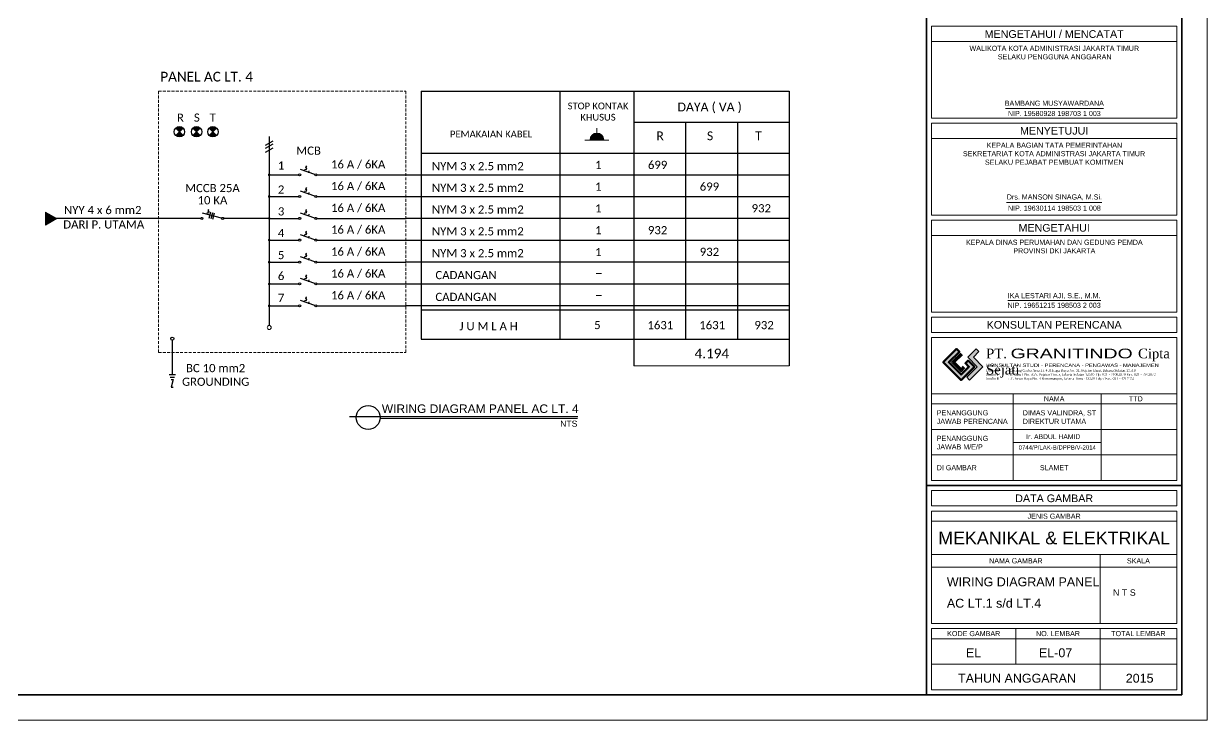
# Model space of a CAD drawing. Header units: millimetres. Extents: x -17012 to 53751, y -5570 to 5430.
# Drawn here: x 44477 to 53751, y -5570 to -110 of the extents above; entities that cross this region are included whole.
import ezdxf
from ezdxf.enums import TextEntityAlignment as Align

# ---------------------------------------------------------------- set-up
doc = ezdxf.new("R2010")
doc.units = ezdxf.units.MM
doc.linetypes.add('DASHED2', pattern=[0.375, 0.25, -0.125])
for name, color, linetype in [('A6', 8, 'Continuous'), ('D1', 1, 'Continuous'), ('D2', 1, 'Continuous'), ('HT', 8, 'Continuous')]:
    doc.layers.add(name, color=color, linetype=linetype)
for name, color, linetype, lineweight in [('dinding', 5, 'Continuous', 15), ('GRS KOP', 1, 'Continuous', 35), ('HACH', 252, 'Continuous', 0), ('kop', 7, 'Continuous', 20), ('logo', 7, 'Continuous', 50), ('Notasi', 2, 'Continuous', 20)]:
    doc.layers.add(name, color=color, linetype=linetype, lineweight=lineweight)
doc.styles.add('BARU', font='complex.shx')
doc.styles.add('ROMANT', font='romant', dxfattribs={"height": 500})
doc.styles.add('ST DIMENSI', font='calibri.ttf')
doc.styles.get("Standard").update_dxf_attribs({"font": 'arial.ttf'})
doc.styles.add('style2', font='verdana.ttf')

# ---------------------------------------------------------------- blocks, each defined once
blk = doc.blocks.new('logo granitindo baru')
at = {"layer": 'logo'}
for points in [[(1.03, 1.463), (0.916, 1.574), (0.366, 1.024), (1.1, 0.289), (1.652, 0.843), (1.392, 1.098), (1.281, 0.987), (1.423, 0.84), (1.102, 0.519), (0.594, 1.025)], [(1.721, 1.576), (1.381, 1.236), (1.771, 0.842), (1.341, 0.407), (1.454, 0.294), (2.001, 0.844), (1.609, 1.237), (1.835, 1.464)]]:
    blk.add_hatch(color=8, dxfattribs=at).paths.add_polyline_path(points)
at = {"layer": 'Defpoints'}
blk.add_point((9.7, 0), dxfattribs=at)
at = {"layer": 'logo'}
blk.add_lwpolyline([(1.03, 1.463), (0.916, 1.574), (0.366, 1.024), (1.1, 0.289), (1.652, 0.843), (1.392, 1.098), (1.281, 0.987), (1.423, 0.84), (1.102, 0.519), (0.594, 1.025), (1.03, 1.463), (0.916, 1.574)], dxfattribs=at)
at = {"layer": 'logo', "lineweight": 0}
blk.add_lwpolyline([(1.721, 1.576), (1.381, 1.236), (1.771, 0.842), (1.341, 0.407), (1.454, 0.294), (2.001, 0.844), (1.609, 1.237), (1.835, 1.464), (1.721, 1.576)], dxfattribs=at)
at = {"layer": 'logo', "lineweight": 13}
for points in [[(1.089, 1.403), (0.713, 1.026), (1.101, 0.638), (1.258, 0.794)], [(1.112, 1.38), (0.759, 1.026), (1.101, 0.683), (1.235, 0.817)], [(1.134, 1.357), (0.803, 1.026), (1.101, 0.728), (1.213, 0.839)], [(1.157, 1.334), (0.85, 1.026), (1.101, 0.775), (1.189, 0.863)]]:
    blk.add_lwpolyline(points, dxfattribs=at)
at = {"layer": 'logo', "insert": (2.134, 1.589), "char_height": 0.4, "width": 7.66452, "attachment_point": 1}
blk.add_mtext('{\\fTimes New Roman|b0|i0|c0|p18;PT. \\fCityBlueprint|b0|i0|c2|p2;\\W1.5;GRANITINDO \\fTimes New Roman|b0|i0|c0|p18;\\W1;Cipta Sejati}', dxfattribs=at)
at = {"layer": 'logo', "insert": (2.134, 0.975), "char_height": 0.1, "attachment_point": 1}
blk.add_mtext_dynamic_manual_height_columns('{\\f@Arial Unicode MS|b0|i0|c0|p34;\\H1.4x;\\W1.2;KONSULTAN STUDI - PERENCANA - PENGAWAS - MANAJEMEN\\fTimes New Roman|b0|i0|c0|p18;\\P\\pt0.9;\\H0.71429x;\\W1;Domisili ^I: Gedung Graha Arsa Lt. 4 Jl.Siaga Raya No. 31, Pejaten Barat, Jakarta Selatan 12510\\PStudio I ^I: Jl. Batu I No. 36A, Pejaten Timur, Jakarta Selatan 12510 Tlp. 021 - 71082879 Fax. 021 - 7972072\\PStudio II          : Jl. Sawo Raya No. 4 Rawamangun, Jakarta Timur 13220 Telp / Fax. 021 - 4717152}', width=9.56937, gutter_width=0, heights=[1.67], dxfattribs=at)
blk = doc.blocks.new('kop')
at = {"layer": 'GRS KOP'}
for p, q in [((73, 1), (73, 54)), ((83, 1), (83, 54)), ((73, 9.2), (83, 9.2))]:
    blk.add_line(p, q, dxfattribs=at)
blk.add_lwpolyline([(1, 54), (83, 54), (83, 1), (1, 1)], close=True, dxfattribs=at)
at = {"layer": 'kop', "color": 7}
for p in [(84, 55), (84, 55), (0, 0)]:
    blk.add_line(p, (84, 0), dxfattribs=at)
at = {"layer": 'kop'}
for p, q in [((73.2, 23.6), (73.2, 27.2)), ((82.8, 27.2), (73.2, 27.2)), ((82.8, 23.6), (82.8, 27.2)), ((82.8, 26.6), (73.2, 26.6)), ((76.089, 23.976), (79.928, 23.976)), ((82.8, 23.6), (73.2, 23.6)), ((73.2, 19.8), (73.2, 23.4)), ((82.8, 23.4), (73.2, 23.4)), ((82.8, 19.8), (82.8, 23.4)), ((82.8, 22.8), (73.2, 22.8)), ((76.127, 20.296), (79.863, 20.296)), ((82.8, 19.8), (73.2, 19.8)), ((73.2, 16), (73.2, 19.6)), ((82.8, 19.6), (73.2, 19.6)), ((82.8, 16), (82.8, 19.6)), ((82.8, 19), (73.2, 19)), ((82.8, 16), (73.2, 16)), ((73.2, 9.4), (73.2, 15)), ((82.8, 15), (73.2, 15)), ((82.8, 9.4), (82.8, 15)), ((82.8, 12.8), (73.2, 12.8)), ((76.4, 9.4), (76.4, 12.8)), ((79.842, 9.4), (79.842, 12.8)), ((82.8, 12.4), (73.2, 12.4)), ((73.2, 12.4), (73.2, 11.4)), ((82.8, 11.4), (73.2, 11.4)), ((82.8, 10.4), (73.2, 10.4)), ((82.8, 9.4), (73.2, 9.4)), ((73.2, 7.8), (82.8, 7.8)), ((73.2, 6.5), (82.8, 6.5)), ((79.8, 3.8), (79.8, 6.5)), ((73.2, 6), (82.8, 6)), ((76.5, 2.2), (76.5, 3.6)), ((79.8, 1.2), (79.8, 3.6)), ((73.2, 3.2), (82.8, 3.2)), ((73.2, 2.2), (82.8, 2.2))]:
    blk.add_line(p, q, dxfattribs=at)
for points in [[(76.189, 16.449), (79.826, 16.449)], [(76.4, 10.882), (79.842, 10.882)]]:
    blk.add_lwpolyline(points, dxfattribs=at)
for points in [[(73.2, 15.2), (82.8, 15.2), (82.8, 15.8), (73.2, 15.8)], [(73.2, 8.4), (82.8, 8.4), (82.8, 9), (73.2, 9)], [(73.2, 3.8), (82.8, 3.8), (82.8, 8.2), (73.2, 8.2)], [(73.2, 1.2), (82.8, 1.2), (82.8, 3.6), (73.2, 3.6)]]:
    blk.add_lwpolyline(points, close=True, dxfattribs=at)
at = {"xscale": 0.9500000000000455, "yscale": 0.9500000000000455, "zscale": 0.9500000000000455}
blk.add_blockref('logo granitindo baru', (73.307, 13.056), dxfattribs=at)
at = {"layer": 'kop'}
for s, height, p in [('MENGETAHUI / MENCATAT', 0.3, (78, 26.9)), ('BAMBANG MUSYAWARDANA', 0.19926, (78.007, 24.183)), ('NIP. 19580928 198703 1 003', 0.19926, (78.007, 23.78)), ('MENYETUJUI', 0.3, (78, 23.1)), ('Drs. MANSON SINAGA, M.Si.', 0.19926, (78.009, 20.496)), ('NIP. 19630114 198503 1 008', 0.19926, (78.009, 20.071)), ('MENGETAHUI', 0.3, (78, 19.3)), ('IKA LESTARI AJI, S.E., M.M.', 0.2, (77.999, 16.625)), ('NIP. 19651215 198503 2 003', 0.2, (77.999, 16.264)), ('KONSULTAN PERENCANA', 0.3, (78, 15.5)), ('NAMA', 0.2, (78, 12.6)), ('TTD', 0.2, (81.2, 12.6)), ('DATA GAMBAR', 0.3, (78, 8.7)), ('JENIS GAMBAR', 0.2, (78, 8)), ('MEKANIKAL & ELEKTRIKAL', 0.5, (78, 7.146)), ('NAMA GAMBAR', 0.2, (76.5, 6.25)), ('SKALA', 0.2, (81.3, 6.25)), ('KODE GAMBAR', 0.2, (74.85, 3.4)), ('NO. LEMBAR', 0.2, (78.15, 3.4)), ('TOTAL LEMBAR', 0.2, (81.3, 3.4)), ('EL', 0.35, (74.844, 2.65)), ('TAHUN ANGGARAN', 0.35, (76.545, 1.65)), ('2015', 0.35, (81.349, 1.65))]:
    blk.add_text(s, height=height, dxfattribs=at).set_placement(p, align=Align.MIDDLE)
blk.add_text('0744/P/LAK-B/DPPB/V-2014', height=0.16877, dxfattribs=at).set_placement((78.122, 10.609), align=Align.CENTER)
at = {"layer": 'kop', "char_height": 0.2, "attachment_point": 1, "style": 'BARU'}
for s, width, insert in [('\\pi0.65609;{\\fArial|b0|i0|c0|p34;WALIKOTA KOTA ADMINISTRASI JAKARTA TIMUR\\P\\pi1.7645;SELAKU PENGGUNA ANGGARAN}', 7.94943, (74.027, 26.434)), ('\\pi1.5072;{\\fArial|b0|i0|c0|p34;KEPALA BAGIAN TATA PEMERINTAHAN\\P\\pi0.57794;SEKRETARIAT KOTA ADMINISTRASI JAKARTA TIMUR\\P\\pi1.4412;SELAKU PEJABAT PEMBUAT KOMITMEN}', 8.28085, (73.847, 22.638)), ('\\pi0.5226;{\\fArial|b0|i0|c0|p34;KEPALA DINAS PERUMAHAN DAN GEDUNG PEMDA\\P\\pi2.3784;PROVINSI DKI JAKARTA}', 7.94943, (74.022, 18.833))]:
    blk.add_mtext_dynamic_manual_height_columns(s, width=width, gutter_width=1.5, heights=[0], dxfattribs=dict(at, insert=insert))
at = {"layer": 'kop', "attachment_point": 1}
for s, insert, char_height, width in [('PENANGGUNG\\PJAWAB PERENCANA', (73.4, 12.15), 0.2, 8.33062), ('DIMAS VALINDRA, ST\\PDIREKTUR UTAMA', (76.77, 12.15), 0.2, 8.16499), ('PENANGGUNG\\PJAWAB M/E/P', (73.4, 11.15), 0.2, 8.79211), ('\\pi0.69141;Ir. ABDUL HAMID', (76.213, 11.211), 0.1893, 3.45995), ('DI GAMBAR', (73.4, 10), 0.2, 7.59768)]:
    blk.add_mtext(s, dxfattribs=dict(at, insert=insert, char_height=char_height, width=width))
at = {"layer": 'kop', "style": 'BARU', "flags": 4}
for p, height in [((73.8, 5.4), 0.35), ((80.303, 5.382), 0.25), ((73.8, 4.9), 0.35), ((80.303, 4.882), 0.25), ((73.8, 4.4), 0.35), ((80.303, 4.382), 0.25)]:
    blk.add_attdef('-', p, '', height=height, dxfattribs=at)
at = {"layer": 'kop', "flags": 4}
for tag, p in [('AR-00', (78.057, 2.648)), ('00', (81.238, 2.647))]:
    blk.add_attdef(tag, text='', height=0.35, dxfattribs=at).set_placement(p, align=Align.MIDDLE)

msp = doc.modelspace()

# ---------------------------------------------------------------- hatches: boundary and pattern name
at = {"layer": 'dinding'}
for color, points in [(256, [(48914.1, -1022.1), (49022.2, -1022.1, 1)]), (1, [(46407.3, -1295, 1), (46394.3, -1295, 1)]), (1, [(46407.3, -1465, 1), (46394.3, -1465, 1)]), (1, [(44646.9, -1587.1), (44646.9, -1689.4), (44735.6, -1638.3)]), (1, [(46407.3, -1636.2, 1), (46394.3, -1636.2, 1)]), (1, [(46407.3, -1806.2, 1), (46394.3, -1806.2, 1)]), (1, [(46407.3, -1978.8, 1), (46394.3, -1978.8, 1)]), (1, [(46407.3, -2150, 1), (46394.3, -2150, 1)]), (1, [(46407.3, -2321.3, 1), (46394.3, -2321.3, 1)])]:
    msp.add_hatch(color=color, dxfattribs=at).paths.add_polyline_path(points)
at = {"layer": 'kop'}
h = msp.add_hatch(color=256, dxfattribs=at)
h.paths.add_polyline_path([(45725.8, -928.4, 0.414214), (45668.3, -928.4), (45697.1, -957.2)])
h.paths.add_polyline_path([(45697.1, -957.2), (45668.3, -985.9, 0.414214), (45725.8, -985.9)])
h = msp.add_hatch(color=256, dxfattribs=at)
h.paths.add_polyline_path([(45860.4, -928.4, 0.414214), (45803, -928.4), (45831.7, -957.2)])
h.paths.add_polyline_path([(45831.7, -957.2), (45803, -985.9, 0.414214), (45860.4, -985.9)])
h = msp.add_hatch(color=256, dxfattribs=at)
h.paths.add_polyline_path([(45988.2, -928.4, 0.414214), (45930.8, -928.4), (45959.5, -957.2)])
h.paths.add_polyline_path([(45959.5, -957.2), (45930.8, -985.9, 0.414214), (45988.2, -985.9)])

# ---------------------------------------------------------------- linework, layer by layer
at = {"layer": 'A6'}
for p, q in [((47592.1, -640.1), (47592.1, -2584.1)), ((47592.1, -640.1), (49948.9, -640.1)), ((48678.9, -640.1), (48678.9, -2584.1)), ((49256.8, -640.1), (49256.8, -2792.2)), ((49948.9, -640.1), (50475.7, -640.1)), ((50475.7, -640.1), (50475.7, -2792.2)), ((49256.8, -881.3), (50475.4, -881.3)), ((49663, -881.3), (49663, -2584.1)), ((50069.2, -881.3), (50069.2, -2584.1)), ((45668.3, -928.4), (45725.8, -985.9)), ((45668.3, -985.9), (45725.8, -928.4)), ((45803, -928.4), (45860.4, -985.9)), ((45803, -985.9), (45860.4, -928.4)), ((45930.8, -928.4), (45988.2, -985.9)), ((45930.8, -985.9), (45988.2, -928.4)), ((46400.8, -994.5), (46400.8, -2475.7)), ((46371.6, -1061.4), (46431.9, -1027.5)), ((46371.6, -1087.1), (46431.9, -1053.2)), ((46371.6, -1118.1), (46431.9, -1084.2)), ((47592.1, -1125), (50475.7, -1125)), ((46400.8, -1295), (46631, -1295)), ((46758.2, -1292.9), (46644.7, -1252.9)), ((46679.7, -1262.3), (46683.1, -1249.7)), ((46683.1, -1249.7), (46693, -1252.4)), ((46692.2, -1224.1), (46687.2, -1231.2)), ((46687.2, -1231.2), (46690.1, -1231.9)), ((46688, -1239.8), (46690.1, -1231.9)), ((46695.8, -1241.9), (46688, -1239.8)), ((46690.1, -1231.9), (46692.2, -1224.1)), ((46693, -1252.4), (46695.8, -1241.9)), ((46710.4, -1279), (46714.6, -1263.3)), ((46774.1, -1295), (47470.9, -1295)), ((47470.9, -1295), (50475.7, -1295)), ((46400.8, -1465), (46631, -1465)), ((46758.2, -1462.9), (46644.7, -1422.9)), ((46679.7, -1432.3), (46683.1, -1419.7)), ((46683.1, -1419.7), (46693, -1422.4)), ((46692.2, -1394.1), (46687.2, -1401.2)), ((46687.2, -1401.2), (46690.1, -1401.9)), ((46688, -1409.8), (46690.1, -1401.9)), ((46695.8, -1411.9), (46688, -1409.8)), ((46690.1, -1401.9), (46692.2, -1394.1)), ((46693, -1422.4), (46695.8, -1411.9)), ((46710.4, -1449), (46714.6, -1433.3)), ((46774.1, -1465), (47470.9, -1465)), ((47470.9, -1465), (50475.7, -1465)), ((45926.2, -1565.4), (45921.3, -1572.4)), ((45921.3, -1572.4), (45924.1, -1573.2)), ((45922, -1581.1), (45924.1, -1573.2)), ((45924.1, -1573.2), (45926.2, -1565.4)), ((46692.2, -1565.4), (46687.2, -1572.4)), ((46687.2, -1572.4), (46690.1, -1573.2)), ((46688, -1581.1), (46690.1, -1573.2)), ((46690.1, -1573.2), (46692.2, -1565.4)), ((45865.1, -1636.2), (44734.6, -1636.2)), ((46027.8, -1634.1), (45878.7, -1594.2)), ((45913.7, -1603.6), (45917.1, -1591)), ((45917.1, -1591), (45927.1, -1593.7)), ((45929.9, -1583.2), (45922, -1581.1)), ((45927.1, -1593.7), (45929.9, -1583.2)), ((45930.4, -1633.3), (45943, -1586.2)), ((45945.2, -1637.2), (45957.8, -1590.2)), ((45960, -1641.2), (45972.7, -1594.1)), ((46400.8, -1636.2), (46043.8, -1636.2)), ((46400.8, -1636.2), (46631, -1636.2)), ((46758.2, -1634.1), (46644.7, -1594.2)), ((46679.7, -1603.6), (46683.1, -1591)), ((46683.1, -1591), (46693, -1593.7)), ((46695.8, -1583.2), (46688, -1581.1)), ((46693, -1593.7), (46695.8, -1583.2)), ((46710.4, -1620.2), (46714.6, -1604.5)), ((46774.1, -1636.2), (47470.9, -1636.2)), ((47470.9, -1635), (50475.7, -1635)), ((46679.7, -1773.6), (46683.1, -1761)), ((46683.1, -1761), (46693, -1763.7)), ((46692.2, -1735.4), (46687.2, -1742.4)), ((46687.2, -1742.4), (46690.1, -1743.2)), ((46688, -1751.1), (46690.1, -1743.2)), ((46695.8, -1753.2), (46688, -1751.1)), ((46690.1, -1743.2), (46692.2, -1735.4)), ((46693, -1763.7), (46695.8, -1753.2)), ((46400.8, -1806.2), (46631, -1806.2)), ((46758.2, -1804.1), (46644.7, -1764.2)), ((46710.4, -1790.2), (46714.6, -1774.5)), ((46774.1, -1806.2), (47470.9, -1806.2)), ((47470.9, -1806.2), (50475.7, -1806.2)), ((46758.2, -1976.7), (46644.7, -1936.7)), ((46679.7, -1946.1), (46683.1, -1933.5)), ((46683.1, -1933.5), (46693, -1936.2)), ((46692.2, -1907.9), (46687.2, -1915)), ((46687.2, -1915), (46690.1, -1915.7)), ((46688, -1923.6), (46690.1, -1915.7)), ((46695.8, -1925.7), (46688, -1923.6)), ((46690.1, -1915.7), (46692.2, -1907.9)), ((46693, -1936.2), (46695.8, -1925.7)), ((46710.4, -1962.8), (46714.6, -1947.1)), ((46400.8, -1978.8), (46631, -1978.8)), ((46774.1, -1978.8), (47470.9, -1978.8)), ((47470.9, -1977.5), (50475.7, -1977.5)), ((46758.2, -2147.9), (46644.7, -2108)), ((46679.7, -2117.4), (46683.1, -2104.8)), ((46683.1, -2104.8), (46693, -2107.5)), ((46692.2, -2079.2), (46687.2, -2086.2)), ((46687.2, -2086.2), (46690.1, -2087)), ((46688, -2094.9), (46690.1, -2087)), ((46695.8, -2097), (46688, -2094.9)), ((46690.1, -2087), (46692.2, -2079.2)), ((46693, -2107.5), (46695.8, -2097)), ((46710.4, -2134), (46714.6, -2118.3)), ((46400.8, -2150), (46631, -2150)), ((46774.1, -2150), (47470.9, -2150)), ((47470.9, -2148.8), (50475.7, -2148.8)), ((46758.2, -2319.2), (46644.7, -2279.3)), ((46679.7, -2288.6), (46683.1, -2276.1)), ((46683.1, -2276.1), (46693, -2278.7)), ((46692.2, -2250.4), (46687.2, -2257.5)), ((46687.2, -2257.5), (46690.1, -2258.3)), ((46688, -2266.1), (46690.1, -2258.3)), ((46695.8, -2268.3), (46688, -2266.1)), ((46690.1, -2258.3), (46692.2, -2250.4)), ((46693, -2278.7), (46695.8, -2268.3)), ((46710.4, -2305.3), (46714.6, -2289.6)), ((46400.8, -2321.3), (46631, -2321.3)), ((46774.1, -2321.3), (47470.9, -2321.3)), ((47470.9, -2320), (50475.7, -2320)), ((47592.1, -2353.4), (50475.7, -2353.4)), ((47592.1, -2584.1), (50475.7, -2584.1))]:
    msp.add_line(p, q, dxfattribs=at)
for centre, radius in [((45697.1, -957.2), 40.6), ((45831.7, -957.2), 40.6), ((45959.5, -957.2), 40.6), ((46639.1, -1295), 8.12), ((46766, -1295), 8.12), ((46639.1, -1465), 8.12), ((46766, -1465), 8.12), ((45873.2, -1636.2), 8.12), ((46035.7, -1636.2), 8.12), ((46639.1, -1636.2), 8.12), ((46766, -1636.2), 8.12), ((46639.1, -1806.2), 8.12), ((46766, -1806.2), 8.12), ((46639.1, -1978.8), 8.12), ((46766, -1978.8), 8.12), ((46639.1, -2150), 8.12), ((46766, -2150), 8.12), ((46639.1, -2321.3), 8.12), ((46766, -2321.3), 8.12)]:
    msp.add_circle(centre, radius, dxfattribs=at)
for points in [[(46687.2, -1231.2), (46692.2, -1224.1), (46690.1, -1231.9)], [(46687.2, -1401.2), (46692.2, -1394.1), (46690.1, -1401.9)], [(45921.3, -1572.4), (45926.2, -1565.4), (45924.1, -1573.2)], [(46687.2, -1572.4), (46692.2, -1565.4), (46690.1, -1573.2)], [(46687.2, -1742.4), (46692.2, -1735.4), (46690.1, -1743.2)], [(46687.2, -1915), (46692.2, -1907.9), (46690.1, -1915.7)], [(46687.2, -2086.2), (46692.2, -2079.2), (46690.1, -2087)], [(46687.2, -2257.5), (46692.2, -2250.4), (46690.1, -2258.3)]]:
    msp.add_solid(points, dxfattribs=at)
at = {"layer": 'D1', "color": 7, "const_width": 7.54}
msp.add_lwpolyline([(47269.1, -3205.3), (48817.7, -3205.3)], dxfattribs=at)
at = {"layer": 'D1', "color": 7}
msp.add_circle((47175.9, -3197.1), 93.5, dxfattribs=at)
at = {"layer": 'D2'}
for p, q in [((45641.1, -2591), (45641.1, -2860.8)), ((45616.7, -2860.8), (45665.5, -2860.8)), ((45624.9, -2880.3), (45657.4, -2880.3)), ((45632, -2899.1), (45649.2, -2899.1)), ((45649.2, -2899.1), (45632, -2960.1)), ((45632, -2960.1), (45649.2, -2960.1))]:
    msp.add_line(p, q, dxfattribs=at)
msp.add_circle((45641.1, -2578.8), 12.2, dxfattribs=at)
at = {"layer": 'dinding'}
for p, q in [((48968.1, -968), (48968.1, -929)), ((48874.2, -1022.1), (48914.1, -1022.1)), ((48914.1, -1022.1), (49022.2, -1022.1)), ((49062.1, -1022.1), (49022.2, -1022.1)), ((49256.8, -2792.2), (50475.7, -2792.2))]:
    msp.add_line(p, q, dxfattribs=at)
at = {"layer": 'dinding', "const_width": 6}
msp.add_lwpolyline([(46400.8, -994.5), (46400.8, -2475.7)], dxfattribs=at)
at = {"layer": 'dinding'}
msp.add_lwpolyline([(44735.6, -1638.3), (44646.9, -1587.1), (44646.9, -1689.4)], close=True, dxfattribs=at)
for centre, radius in [((46400.8, -1295), 6.52), ((46400.8, -1465), 6.52), ((46400.8, -1636.2), 6.52), ((46400.8, -1806.2), 6.52), ((46400.8, -1978.8), 6.52), ((46400.8, -2150), 6.52), ((46400.8, -2321.3), 6.52), ((46400.8, -2491.5), 15.8)]:
    msp.add_circle(centre, radius, dxfattribs=at)
msp.add_arc((48968.1, -1022.1), 54, 0, 180, dxfattribs=at)
at = {"layer": 'HACH', "color": 6, "linetype": 'DASHED2', "ltscale": 90}
for p, q in [((45533.9, -640.1), (47470.9, -640.1)), ((45533.9, -640.1), (45533.9, -2688)), ((47471.8, -640.1), (47471.8, -2688.1)), ((45533.9, -2688.1), (47471.8, -2688.1))]:
    msp.add_line(p, q, dxfattribs=at)
at = {"layer": 'HT'}
msp.add_line((47030.6, -3188.9), (48817.7, -3188.9), dxfattribs=at)

# ---------------------------------------------------------------- block references
at = {"layer": 'kop'}
ref = msp.add_blockref('kop', (36950.6, -5570.2), dxfattribs=dict(at, xscale=200, yscale=200, zscale=200))
ref.add_attrib('-', 'WIRING DIAGRAM PANEL', (51710, -4519.7), dxfattribs={"height": 70, "flags": 4})
ref.add_attrib('-', 'AC LT.1 s/d LT.4', (51710, -4687.4), dxfattribs={"height": 70, "flags": 4})
ref.add_attrib('-', 'N T S', (53011.3, -4593.9), dxfattribs={"height": 50, "flags": 4})
ref.add_attrib('AR-00', 'EL-07', dxfattribs={"height": 69.99, "flags": 4}).set_placement((52562, -5040.7), align=Align.MIDDLE)
ref.add_attrib('-', 'SLAMET', dxfattribs={"height": 40}).set_placement((52550.6, -3590.2), align=Align.MIDDLE)

# ---------------------------------------------------------------- texts
at = {"color": 0, "style": 'style2'}
for s, insert, char_height, width, attachment_point in [('{\\fArial|b0|i0|c0|p34;WIRING DIAGRAM PANEL AC LT. 4}', (47283, -3094.3), 67.12, 2512.696, 1), ('{\\fArial|b0|i0|c0|p34;NTS}', (48815.5, -3221), 48.465, 537.519, 3)]:
    msp.add_mtext(s, dxfattribs=dict(at, insert=insert, char_height=char_height, width=width, attachment_point=attachment_point))
at = {"layer": 'Notasi', "color": 1, "width": 1934.325, "attachment_point": 2, "style": 'ST DIMENSI'}
for s, insert, char_height in [('PANEL AC LT. 4', (45910.3, -487.3), 76.308), ('4.194', (49868.5, -2657.1), 76.31)]:
    msp.add_mtext(s, dxfattribs=dict(at, insert=insert, char_height=char_height))
at = {"layer": 'Notasi'}
for s, insert, char_height, width, attachment_point, style in [('STOP KONTAK KHUSUS', (48976.9, -728.6), 52.992, 648.403, 2, 'ST DIMENSI'), ('DAYA ( VA ) ', (49851.7, -728.9), 68.89, 571.516, 2, 'ST DIMENSI'), ('R', (45704.8, -814.5), 64.1, 1015.422, 2, 'ST DIMENSI'), ('S', (45833.7, -814.5), 64.1, 1015.422, 2, 'ST DIMENSI'), ('T', (45958.3, -814.5), 64.1, 1015.422, 2, 'ST DIMENSI'), ('PEMAKAIAN KABEL', (48139, -949), 52.992, 648.403, 2, 'ST DIMENSI'), ('R', (49463.2, -954.7), 68.9, 285.004, 2, 'ST DIMENSI'), ('S', (49854.8, -954.9), 68.9, 285.004, 2, 'ST DIMENSI'), ('T', (50234, -954.9), 68.9, 285.004, 2, 'ST DIMENSI'), ('MCB', (46709, -1073.4), 64.1, 1015.422, 2, 'ST DIMENSI'), ('1', (46493.8, -1189.6), 64.1, 1015.422, 2, 'ST DIMENSI'), ('16 A / 6KA', (47097.8, -1180.5), 64.1, 466.081, 2, 'ST DIMENSI'), ('NYM 3 x 2.5 mm2', (48035, -1194.6), 64.099, 1015.422, 2, 'ST DIMENSI'), ('1', (48979.2, -1185.2), 64.1, 1015.422, 2, 'ST DIMENSI'), ('699', (49443.7, -1185.2), 64.1, 1015.422, 2, 'ST DIMENSI'), ('MCCB 25A', (45956.1, -1366.5), 64.1, 1015.422, 2, 'ST DIMENSI'), ('2', (46493.8, -1377.9), 64.1, 1015.422, 2, 'ST DIMENSI'), ('16 A / 6KA', (47097.8, -1350.5), 64.1, 466.081, 2, 'ST DIMENSI'), ('NYM 3 x 2.5 mm2', (48035, -1364.6), 64.099, 1015.422, 2, 'ST DIMENSI'), ('1', (48979.2, -1355.2), 64.1, 1015.422, 2, 'ST DIMENSI'), ('699', (49849.9, -1355.2), 64.1, 1015.422, 2, 'ST DIMENSI'), ('10 KA', (45956.1, -1462.2), 64.1, 1015.422, 2, 'ST DIMENSI'), ('NYY 4 x 6 mm2', (45096.6, -1538.8), 64.099, 1106.443, 2, 'ST DIMENSI'), ('3', (46493.8, -1549.2), 64.1, 1015.422, 2, 'ST DIMENSI'), ('16 A / 6KA', (47097.8, -1521.8), 64.1, 466.081, 2, 'ST DIMENSI'), ('NYM 3 x 2.5 mm2', (48035, -1534.6), 64.099, 1015.422, 2, 'ST DIMENSI'), ('1', (48979.2, -1525.2), 64.1, 1015.422, 2, 'ST DIMENSI'), ('932', (50256.1, -1525.2), 64.1, 1015.422, 2, 'ST DIMENSI'), ('DARI P. UTAMA', (45104.3, -1651.6), 64.099, 1283.226, 2, 'ST DIMENSI'), ('4', (46493.8, -1719.2), 64.1, 1015.422, 2, 'ST DIMENSI'), ('16 A / 6KA', (47097.8, -1691.8), 64.1, 466.081, 2, 'ST DIMENSI'), ('NYM 3 x 2.5 mm2', (48035, -1705.8), 64.099, 1015.422, 2, 'ST DIMENSI'), ('1', (48979.2, -1696.5), 64.1, 1015.422, 2, 'ST DIMENSI'), ('932', (49443.7, -1696.5), 64.1, 1015.422, 2, 'ST DIMENSI'), ('5', (46493.8, -1891.7), 64.1, 1015.422, 2, 'ST DIMENSI'), ('16 A / 6KA', (47097.8, -1864.3), 64.1, 466.081, 2, 'ST DIMENSI'), ('NYM 3 x 2.5 mm2', (48035, -1877.1), 64.099, 1015.422, 2, 'ST DIMENSI'), ('1', (48979.2, -1867.7), 64.1, 1015.422, 2, 'ST DIMENSI'), ('932', (49849.9, -1866.5), 64.1, 1015.422, 2, 'ST DIMENSI'), ('16 A / 6KA', (47097.8, -2035.6), 64.1, 466.081, 2, 'ST DIMENSI'), ('6', (46493.8, -2055.6), 64.1, 1015.422, 2, 'ST DIMENSI'), ('CADANGAN', (47942.9, -2048.4), 64.1, 1015.422, 2, 'ST DIMENSI'), ('-', (48953.2, -2039), 53, 859.094, 1, 'ROMANT'), ('16 A / 6KA', (47097.8, -2206.8), 64.1, 466.081, 2, 'ST DIMENSI'), ('CADANGAN', (47942.9, -2219.6), 64.1, 1015.422, 2, 'ST DIMENSI'), ('7', (46493.8, -2226.9), 64.1, 1015.422, 2, 'ST DIMENSI'), ('-', (48953.2, -2210.3), 53, 859.094, 1, 'ROMANT'), ('J U M L A H ', (48119.7, -2449.2), 64.099, 1015.422, 2, 'ST DIMENSI'), ('5', (48971.8, -2440), 64.1, 1015.422, 2, 'ST DIMENSI'), ('1631', (49465.2, -2440.7), 64.1, 1015.422, 2, 'ST DIMENSI'), ('1631', (49871.4, -2440.7), 64.1, 1015.422, 2, 'ST DIMENSI'), ('932', (50277.9, -2440.7), 64.1, 1015.422, 2, 'ST DIMENSI'), ('BC 10 mm2 \\PGROUNDING', (45980.8, -2777.5), 64.1, 1015.422, 2, 'ST DIMENSI')]:
    msp.add_mtext(s, dxfattribs=dict(at, insert=insert, char_height=char_height, width=width, attachment_point=attachment_point, style=style))

doc.saveas('drawing.dxf')
